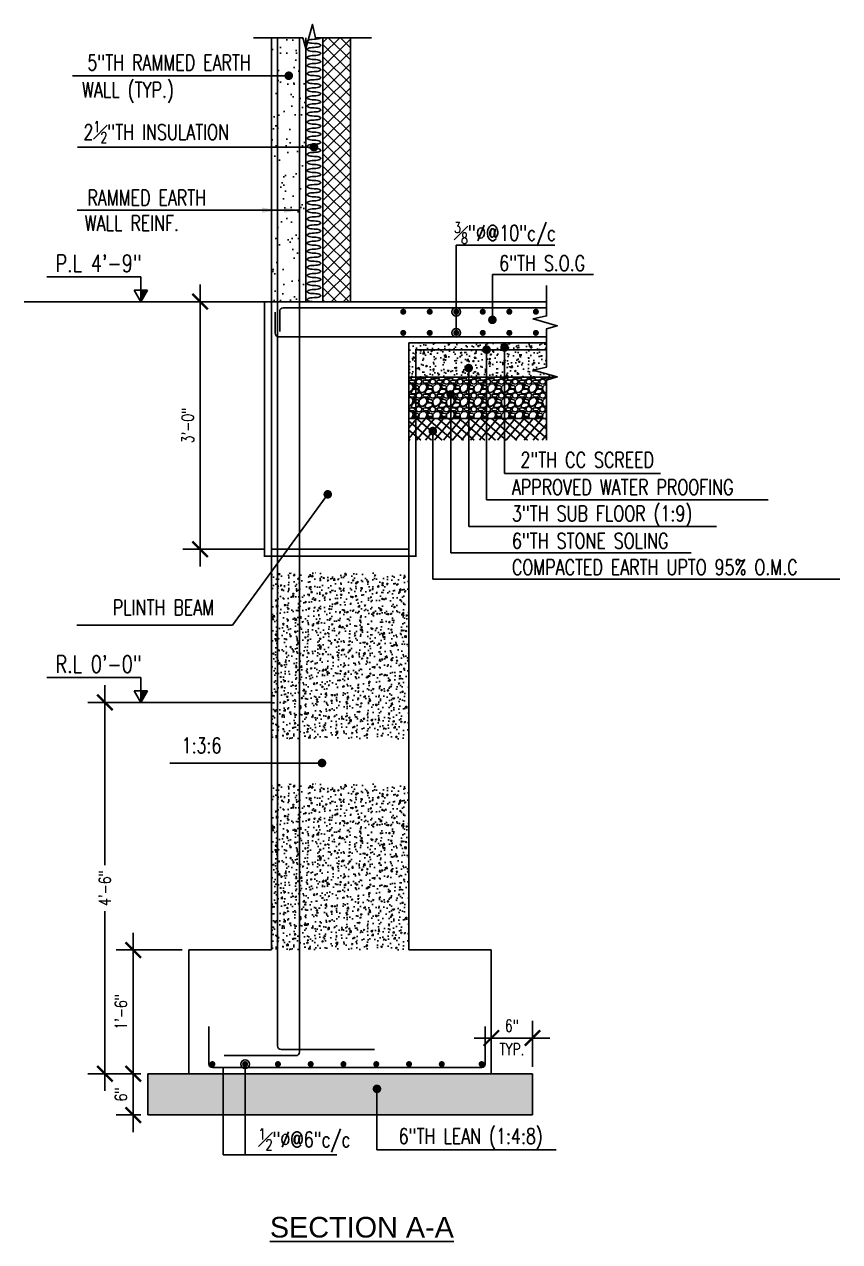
# Model space of a CAD drawing. Header units: inches. Extents: x 41285 to 57578, y -189 to 12305.
# Drawn here: x 55544.5 to 55663.2, y 9130.3 to 9307.3 of the extents above; entities that cross this region are included whole.
import ezdxf

# ---------------------------------------------------------------- set-up
doc = ezdxf.new("R2010")
doc.units = ezdxf.units.IN
doc.header["$LTSCALE"] = 30
doc.header["$MEASUREMENT"] = 0
doc.linetypes.add('HIDDEN', pattern=[0.375, 0.25, -0.125])
doc.linetypes.add('HIDDEN2', pattern=[0.1875, 0.125, -0.0625])
for name, color, linetype in [('A-HATCH RCC', 8, 'Continuous'), ('A-WALL-RAMPED EARTH', 4, 'Continuous'), ('COL', 4, 'Continuous'), ('L', 2, 'Continuous'), ('PB', 3, 'Continuous'), ('S-BEAM', 3, 'HIDDEN'), ('S-DIM', 1, 'Continuous'), ('S-RBAR-GNRL', 6, 'Continuous'), ('S-TEXT-', 2, 'Continuous'), ('WALL', 7, 'Continuous')]:
    doc.layers.add(name, color=color, linetype=linetype)
doc.styles.add('1-2', font='simplex.shx', dxfattribs={"width": 0.75, "height": 1.75})
doc.styles.add('1-8', font='simplex.shx', dxfattribs={"width": 0.75, "height": 7})
doc.styles.add('16 scale', font='arial.ttf')
doc.dimstyles.new('1-2', dxfattribs={"dimtxt": 1.75, "dimasz": 2.25, "dimexe": 2.5, "dimexo": 1, "dimgap": 0.75, "dimtad": 1, "dimdec": 4, "dimzin": 3, "dimdsep": 46, "dimlunit": 4, "dimtxsty": '1-2', "dimblk": 'ARCHTICK', "dimcen": 0, "dimdle": 2.5, "dimclrd": 1, "dimclre": 1, "dimclrt": 2, "dimazin": 0, "dimtfac": 0.75, "dimtdec": 4, "dimtix": 1, "dimtmove": 2, "dimatfit": 3, "dimfxl": 0, "dimfrac": 1, "dimtolj": 1, "dimtzin": 1, "dimlwd": -1, "dimlwe": -1, "dimarcsym": 0})
pattern_1 = [(50, (1373.9332, -1510.6494), (2.15178055, -0.188256405), [0.225, -2.475]), (355, (1373.9332, -1510.6494), (-0.416254, 2.2565764), [0.18, -1.98]), (100.4514445, (1374.1125, -1510.665), (1.73552654, 2.06831997), [0.19122058, -2.10342634]), (46.1842, (1373.9332, -1510.0494), (3.20172399, -0.49655784), [0.3375, -3.7125]), (96.6356355, (1374.2, -1510.0908), (2.80398584, 2.9223558), [0.28683103, -3.15514128]), (351.184164, (1373.9332, -1510.0494), (2.80398584, 2.9223558), [0.27, -2.97]), (21, (1374.2332, -1510.1994), (1.790721156, -1.20785667), [0.225, -2.475]), (326, (1374.2332, -1510.1994), (0.729946, 2.175450135), [0.18, -1.98]), (71.4514447, (1374.3824, -1510.3), (2.52066713, 0.96759346), [0.19122057, -2.10342634]), (37.5, (1373.9332, -1510.6494), (0.036479566, 0.998681561), [0, -1.956, 0, -2.01, 0, -1.9875]), (7.5, (1373.9332, -1510.6494), (0.789208612, 1.183235136), [0, -1.146, 0, -1.911, 0, -0.7575]), (327.5, (1373.2642, -1510.6494), (1.601467309, -0.067664615), [0, -0.75, 0, -2.34, 0, -3.105]), (317.5, (1372.9642, -1510.6494), (1.749558508, 0.300314947), [0, -0.975, 0, -1.554, 0, -2.205])]

# ---------------------------------------------------------------- blocks, each defined once
blk = doc.blocks.new('_ARCHTICK')
at = {"color": 0, "linetype": 'ByBlock', "const_width": 0.15}
blk.add_lwpolyline([(-0.5, -0.5), (0.5, 0.5)], dxfattribs=at)
blk = doc.blocks.new('*D110')
at = {"layer": 'DEFPOINTS', "color": 0, "transparency": 16777216}
for p in [(55562.47, 9208.71), (55556.23, 9154.71), (55562.47, 9154.71)]:
    blk.add_point(p, dxfattribs=at)
at = {"layer": 'WALL', "color": 1, "transparency": 16777216}
for p, q in [((55556.23, 9211.21), (55556.23, 9185.05)), ((55561.47, 9208.71), (55553.73, 9208.71)), ((55556.23, 9152.21), (55556.23, 9178.36)), ((55561.47, 9154.71), (55553.73, 9154.71))]:
    blk.add_line(p, q, dxfattribs=at)
at = {"layer": 'WALL', "color": 1, "transparency": 16777216, "xscale": 2.25, "yscale": 2.25, "zscale": 2.25}
for p, rotation in [((55556.23, 9208.71), 90), ((55556.23, 9154.71), 270)]:
    blk.add_blockref('_ARCHTICK', p, dxfattribs=dict(at, rotation=rotation))
at = {"layer": 'WALL', "color": 2, "transparency": 16777216, "insert": (55556.23, 9181.71), "char_height": 1.75, "attachment_point": 5, "rotation": 90, "style": '1-2'}
blk.add_mtext('\\A1;4\'-6"', dxfattribs=at)
blk = doc.blocks.new('*D111')
at = {"layer": 'DEFPOINTS', "color": 0, "transparency": 16777216}
for p in [(55580.47, 9267), (55570.09, 9231), (55580.47, 9231)]:
    blk.add_point(p, dxfattribs=at)
at = {"layer": 'PB', "color": 1, "transparency": 16777216}
for p, q in [((55570.09, 9269.5), (55570.09, 9228.5)), ((55579.47, 9267), (55567.59, 9267)), ((55579.47, 9231), (55567.59, 9231))]:
    blk.add_line(p, q, dxfattribs=at)
at = {"layer": 'PB', "color": 1, "transparency": 16777216, "xscale": 2.25, "yscale": 2.25, "zscale": 2.25}
for p, rotation in [((55570.09, 9267), 90), ((55570.09, 9231), 270)]:
    blk.add_blockref('_ARCHTICK', p, dxfattribs=dict(at, rotation=rotation))
at = {"layer": 'PB', "color": 2, "transparency": 16777216, "insert": (55568.29, 9249), "char_height": 1.75, "attachment_point": 5, "rotation": 90, "style": '1-2'}
blk.add_mtext('\\A1;3\'-0"', dxfattribs=at)
blk = doc.blocks.new('*D112')
at = {"layer": 'DEFPOINTS', "color": 0, "transparency": 16777216}
for p in [(55568.47, 9172.71), (55560.36, 9154.71), (55562.47, 9154.71)]:
    blk.add_point(p, dxfattribs=at)
at = {"layer": 'S-DIM', "color": 1, "transparency": 16777216}
for p, q in [((55560.36, 9175.21), (55560.36, 9152.21)), ((55567.47, 9172.71), (55557.86, 9172.71)), ((55561.47, 9154.71), (55557.86, 9154.71))]:
    blk.add_line(p, q, dxfattribs=at)
at = {"layer": 'S-DIM', "color": 1, "transparency": 16777216, "xscale": 2.25, "yscale": 2.25, "zscale": 2.25}
for p, rotation in [((55560.36, 9172.71), 90), ((55560.36, 9154.71), 270)]:
    blk.add_blockref('_ARCHTICK', p, dxfattribs=dict(at, rotation=rotation))
at = {"layer": 'S-DIM', "color": 2, "transparency": 16777216, "insert": (55558.57, 9163.71), "char_height": 1.75, "attachment_point": 5, "rotation": 90, "style": '1-2'}
blk.add_mtext('\\A1;1\'-6"', dxfattribs=at)
blk = doc.blocks.new('*D113')
at = {"layer": 'DEFPOINTS', "color": 0, "transparency": 16777216}
for p in [(55618.47, 9159.9), (55612.47, 9154.71), (55618.47, 9154.71)]:
    blk.add_point(p, dxfattribs=at)
at = {"layer": 'S-DIM', "color": 1, "transparency": 16777216}
for p, q in [((55612.47, 9155.71), (55612.47, 9162.4)), ((55618.47, 9155.71), (55618.47, 9162.4)), ((55609.97, 9159.9), (55620.97, 9159.9))]:
    blk.add_line(p, q, dxfattribs=at)
at = {"layer": 'S-DIM', "color": 1, "transparency": 16777216, "xscale": 2.25, "yscale": 2.25, "zscale": 2.25, "rotation": 180}
blk.add_blockref('_ARCHTICK', (55612.47, 9159.9), dxfattribs=at)
at = {"layer": 'S-DIM', "color": 1, "transparency": 16777216, "xscale": 2.25, "yscale": 2.25, "zscale": 2.25}
blk.add_blockref('_ARCHTICK', (55618.47, 9159.9), dxfattribs=at)
at = {"layer": 'S-DIM', "color": 2, "transparency": 16777216, "char_height": 1.75, "attachment_point": 5, "style": '1-2'}
for s, insert in [('\\A1;6" ', (55615.47, 9161.69)), ('\\A1;TYP.', (55615.47, 9158.27))]:
    blk.add_mtext(s, dxfattribs=dict(at, insert=insert))
blk = doc.blocks.new('*D114')
at = {"layer": 'DEFPOINTS', "color": 0, "transparency": 16777216}
for p in [(55560.91, 9154.71), (55560.36, 9148.71), (55562.47, 9148.71)]:
    blk.add_point(p, dxfattribs=at)
at = {"layer": 'PB', "color": 1, "transparency": 16777216}
for p, q in [((55560.36, 9157.21), (55560.36, 9146.21)), ((55559.91, 9154.71), (55557.86, 9154.71)), ((55561.47, 9148.71), (55557.86, 9148.71))]:
    blk.add_line(p, q, dxfattribs=at)
at = {"layer": 'PB', "color": 1, "transparency": 16777216, "xscale": 2.25, "yscale": 2.25, "zscale": 2.25}
for p, rotation in [((55560.36, 9154.71), 90), ((55560.36, 9148.71), 270)]:
    blk.add_blockref('_ARCHTICK', p, dxfattribs=dict(at, rotation=rotation))
at = {"layer": 'PB', "color": 2, "transparency": 16777216, "insert": (55558.57, 9151.71), "char_height": 1.75, "attachment_point": 5, "rotation": 90, "style": '1-2'}
blk.add_mtext('\\A1;6"', dxfattribs=at)

msp = doc.modelspace()

# ---------------------------------------------------------------- hatches: boundary and pattern name
at = {"layer": 'A-HATCH RCC'}
h = msp.add_hatch(dxfattribs=at)
h.set_pattern_fill('AR-SAND,_O', color=2, scale=1.75, angle=353)
h.set_pattern_definition([(30.5, (-47.8346, -670.3428), (0.30151963, 3.36024233), [0, -2.66, 0, -2.975, 0, -2.84375]), (0.5, (-47.8346, -670.343), (3.67590676, 4.5245002), [0, -1.435, 0, -2.3975, 0, -0.91875]), (320.5, (-49.971, -670.0805), (5.41033357, -0.65432772), [0, -0.875, 0, -3.15, 0, -4.1125]), (310.5, (-49.971, -670.0805), (5.408692, 0.88336295), [0, -0.4375, 0, -2.065, 0, -2.3625])])
h.paths.add_polyline_path([(55585.46972619, 9305.37816139), (55586.90756171, 9305.37815789), (55586.46510418, 9307.33587548), (55585.91831574, 9305.37815964), (55585.02559435, 9305.37815964), (55580.46960488, 9305.37815964), (55580.46960488, 9266.99806889), (55585.46960488, 9266.99807239)])
h = msp.add_hatch(dxfattribs=at)
h.set_pattern_fill('ANSI37', color=256, scale=10)
h.set_pattern_definition([(45, (1373.9325, -1510.6494), (-0.883883476, 0.883883476), []), (135, (1373.9325, -1510.6494), (-0.883883476, -0.883883476), [])])
h.paths.add_polyline_path([(55587.96960488, 9266.99808194), (55587.96962305, 9305.37815964), (55591.96962305, 9305.37815964), (55591.96960488, 9266.9980682), (55592.65855696, 9266.99806534)])
at = {"layer": 'L'}
h = msp.add_hatch(color=2, dxfattribs=at)
h.dxf.hatch_style = 1
h.paths.add_polyline_path([(55562.44719076, 9268.6912973), (55561.46960488, 9268.6912973), (55561.46960488, 9266.99806889)])
h = msp.add_hatch(color=2, dxfattribs=at)
h.dxf.hatch_style = 1
h.paths.add_polyline_path([(55562.44719076, 9210.39869212), (55561.46960488, 9210.39869212), (55561.46960488, 9208.70546371)])
at = {"layer": 'WALL'}
h = msp.add_hatch(dxfattribs=at)
h.set_pattern_fill('AR-CONC', color=2, scale=0.3)
h.set_pattern_definition(pattern_1)
h.paths.add_polyline_path([(55620.51742843, 9260.99808194), (55600.47370008, 9260.99808194), (55600.47370008, 9258.99808194), (55620.51742843, 9258.99808194)])
h = msp.add_hatch(dxfattribs=at)
h.set_pattern_fill('AR-CONC', color=2, scale=0.3)
h.set_pattern_definition(pattern_1)
h.paths.add_polyline_path([(55620.51742843, 9258.99808194), (55600.47370008, 9258.99808194), (55600.47370008, 9255.99808194), (55621.87242032, 9255.99808194), (55622.08200104, 9256.05913288), (55618.55971259, 9257.04290517), (55620.51742843, 9257.48533967)])
h = msp.add_hatch(dxfattribs=at)
h.set_pattern_fill('GRAVEL', color=2, scale=2)
h.set_pattern_definition([(228.0127875, (1375.37321, -1508.64938), (-16, -18), [0.269072, -26.638176094]), (184.96974073, (1375.19321, -1508.84938), (24, 2), [0.461736, -45.71184952]), (132.51044708, (1374.73321, -1508.88938), (20, -22), [0.325576, -32.23206519]), (267.273689, (1373.95321, -1509.38938), (2, 40), [0.420476, -41.62711608]), (292.83365418, (1373.93321, -1509.80938), (-10, 24), [0.41231, -40.818746256]), (357.273689, (1374.09321, -1510.18938), (-40, 2), [0.420476, -41.62711608]), (37.69424047, (1374.51321, -1510.209384), (-26, -20), [0.556058, -55.0496971]), (72.25532837, (1374.95321, -1509.869384), (14, 44), [0.524976, -51.972642994]), (121.42956562, (1375.11321, -1509.36938), (-16, 26), [0.4219, -41.76814622]), (175.2363583, (1374.89321, -1509.00938), (22, -2), [0.481664, -23.60152516]), (222.3974378, (1374.41321, -1508.969384), (-24, -22), [0.622896, -61.66675001]), (138.81407483, (1375.93321, -1509.40938), (-14, 12), [0.212602, -21.047689625]), (171.4692344, (1375.77321, -1509.26938), (26, -4), [0.404474, -40.04302283]), (225, (1375.3732, -1509.2094), (-2e-16, -2), [0.282842, -2.545585125]), (203.1985905, (1375.2332, -1508.96938), (10, 4), [0.152316, -15.07923021]), (291.8014095, (1375.0932, -1509.0294), (-2, 6), [0.215406, -10.554923614]), (30.9637565, (1375.1732, -1509.2294), (6, 4), [0.349858, -11.31204579]), (161.5650512, (1375.4732, -1509.0494), (4, -2), [0.252982, -6.07157332]), (16.38954033, (1373.93321, -1509.02938), (20, 6), [0.3544, -35.08569029]), (70.34617594, (1374.27321, -1508.92938), (-8, -22), [0.297322, -29.434815495]), (293.1985905, (1375.4732, -1508.64938), (-4, 10), [0.30463, -14.92691621]), (343.61045967, (1375.59321, -1508.92938), (-20, 6), [0.3544, -35.08569029]), (339.4439548, (1373.93321, -1510.26938), (-10, 4), [0.34176, -16.74624749]), (294.77514057, (1374.25321, -1510.38938), (-10, 22), [0.286356, -28.34928613]), (66.8014095, (1375.4932, -1510.64938), (4, 10), [0.30463, -14.92691621]), (17.35402464, (1375.61321, -1510.36938), (-26, -8), [0.335262, -33.19084723]), (69.4439548, (1374.51321, -1510.64938), (-4, -10), [0.17088, -16.91712749]), (101.3099325, (1375.3732, -1510.6494), (-2, 8), [0.10198, -10.09605903]), (165.9637565, (1375.3532, -1510.5494), (6, -2), [0.41231, -7.83390125]), (186.00900596, (1374.95321, -1510.44938), (20, 2), [0.3821, -37.82784635]), (303.6900675, (1375.1732, -1509.4094), (-2, 4), [0.288444, -6.92265855]), (353.15722659, (1375.33321, -1509.64938), (34, -4), [0.503588, -49.85512525]), (60.9453959, (1375.83321, -1509.70938), (-8, -14), [0.205912, -20.38534828]), (90, (1375.9332, -1509.5294), (-2, 2), [0.12, -1.88]), (120.25643716, (1374.91321, -1510.38938), (8, -14), [0.277848, -27.50703998]), (48.0127875, (1374.77321, -1510.14938), (16, 18), [0.538144, -26.369104094]), (0, (1375.1332, -1509.7494), (2, 2), [0.52, -1.48]), (325.30484647, (1375.65321, -1509.74938), (20, -14), [0.316228, -31.3065486]), (254.0546041, (1375.9132, -1509.92938), (-2, -8), [0.291204, -14.26901578]), (207.64597536, (1375.83321, -1510.20938), (-38, -20), [0.47413, -46.938948365]), (175.42607874, (1375.41321, -1510.42938), (-26, 2), [0.501598, -49.658146816])])
h.paths.add_polyline_path([(55620.51742843, 9255.60337232), (55621.87242032, 9255.99808194), (55600.47370008, 9255.99808194), (55600.47370008, 9249.99808194), (55620.51742843, 9249.99808194)])
h = msp.add_hatch(dxfattribs=at)
h.set_pattern_fill('_USER', color=2, angle=50, style=0, double=1, pattern_type=0)
h.set_pattern_definition([(50, (1373.9332, -1510.6494), (-0.766044443, 0.64278761), []), (140, (1373.9332, -1510.6494), (-0.64278761, -0.766044443), [])])
h.paths.add_polyline_path([(55600.47370008, 9246.87086898), (55611.79134815, 9246.87086898), (55611.79929089, 9246.87727391), (55620.51742843, 9246.87086898), (55620.51742843, 9249.99808194), (55600.47370008, 9249.99808194)])
h = msp.add_hatch(dxfattribs=at)
h.set_pattern_fill('AR-CONC', color=2, scale=0.3)
h.set_pattern_definition([(50, (1278.8736, -1514.067), (2.15178055, -0.188256405), [0.225, -2.475]), (355, (1278.8736, -1514.067), (-0.416254, 2.2565764), [0.18, -1.98]), (100.4514445, (1279.0529, -1514.0826), (1.73552654, 2.06831997), [0.19122058, -2.10342634]), (46.1842, (1278.8736, -1513.467), (3.20172399, -0.49655784), [0.3375, -3.7125]), (96.6356355, (1279.1404, -1513.5083), (2.80398584, 2.9223558), [0.28683103, -3.15514128]), (351.184164, (1278.8736, -1513.467), (2.80398584, 2.9223558), [0.27, -2.97]), (21, (1279.1736, -1513.617), (1.790721156, -1.20785667), [0.225, -2.475]), (326, (1279.1736, -1513.617), (0.729946, 2.175450135), [0.18, -1.98]), (71.4514447, (1279.3228, -1513.7176), (2.52066713, 0.96759346), [0.19122057, -2.10342634]), (37.5, (1278.8736, -1514.06695), (0.036479566, 0.998681561), [0, -1.956, 0, -2.01, 0, -1.9875]), (7.5, (1278.8736, -1514.067), (0.789208612, 1.183235136), [0, -1.146, 0, -1.911, 0, -0.7575]), (327.5, (1278.2046, -1514.06695), (1.601467309, -0.067664615), [0, -0.75, 0, -2.34, 0, -3.105]), (317.5, (1277.9046, -1514.067), (1.749558508, 0.300314947), [0, -0.975, 0, -1.554, 0, -2.205])])
h.paths.add_polyline_path([(55600.47370008, 9203.40200855), (55600.47370008, 9227.58051528), (55580.46960488, 9227.58051528), (55580.46960488, 9203.40200855)])
h = msp.add_hatch(dxfattribs=at)
h.set_pattern_fill('AR-CONC', color=2, scale=0.3)
h.set_pattern_definition([(50, (1278.8736, -1544.7635), (2.15178055, -0.188256405), [0.225, -2.475]), (355, (1278.8736, -1544.7635), (-0.416254, 2.2565764), [0.18, -1.98]), (100.4514445, (1279.0529, -1544.7792), (1.73552654, 2.06831997), [0.19122058, -2.10342634]), (46.1842, (1278.8736, -1544.1635), (3.20172399, -0.49655784), [0.3375, -3.7125]), (96.6356355, (1279.1404, -1544.205), (2.80398584, 2.9223558), [0.28683103, -3.15514128]), (351.184164, (1278.8736, -1544.1635), (2.80398584, 2.9223558), [0.27, -2.97]), (21, (1279.1736, -1544.3135), (1.790721156, -1.20785667), [0.225, -2.475]), (326, (1279.1736, -1544.3135), (0.729946, 2.175450135), [0.18, -1.98]), (71.4514447, (1279.3228, -1544.4142), (2.52066713, 0.96759346), [0.19122057, -2.10342634]), (37.5, (1278.8736, -1544.7635), (0.036479566, 0.998681561), [0, -1.956, 0, -2.01, 0, -1.9875]), (7.5, (1278.8736, -1544.7635), (0.789208612, 1.183235136), [0, -1.146, 0, -1.911, 0, -0.7575]), (327.5, (1278.2046, -1544.7635), (1.601467309, -0.067664615), [0, -0.75, 0, -2.34, 0, -3.105]), (317.5, (1277.9046, -1544.7635), (1.749558508, 0.300314947), [0, -0.975, 0, -1.554, 0, -2.205])])
h.paths.add_polyline_path([(55600.47370008, 9172.70546371), (55600.47370008, 9196.88397043), (55580.46960488, 9196.88397043), (55580.46960488, 9172.70546371)])
h = msp.add_hatch(dxfattribs=at)
h.set_pattern_fill('AR-CONC', color=2, scale=0.3)
h.set_pattern_definition([(50, (1373.9332, -1529.344), (2.15178055, -0.188256405), [0.225, -2.475]), (355, (1373.9332, -1529.344), (-0.416254, 2.2565764), [0.18, -1.98]), (100.4514445, (1374.1125, -1529.3597), (1.73552654, 2.06831997), [0.19122058, -2.10342634]), (46.1842, (1373.9332, -1528.744), (3.20172399, -0.49655784), [0.3375, -3.7125]), (96.6356355, (1374.2, -1528.7853), (2.80398584, 2.9223558), [0.28683103, -3.15514128]), (351.184164, (1373.9332, -1528.744), (2.80398584, 2.9223558), [0.27, -2.97]), (21, (1374.2332, -1528.894), (1.790721156, -1.20785667), [0.225, -2.475]), (326, (1374.2332, -1528.894), (0.729946, 2.175450135), [0.18, -1.98]), (71.4514447, (1374.3824, -1528.9946), (2.52066713, 0.96759346), [0.19122057, -2.10342634]), (37.5, (1373.9332, -1529.344), (0.036479566, 0.998681561), [0, -1.956, 0, -2.01, 0, -1.9875]), (7.5, (1373.9332, -1529.344), (0.789208612, 1.183235136), [0, -1.146, 0, -1.911, 0, -0.7575]), (327.5, (1373.2642, -1529.344), (1.601467309, -0.067664615), [0, -0.75, 0, -2.34, 0, -3.105]), (317.5, (1372.9642, -1529.344), (1.749558508, 0.300314947), [0, -0.975, 0, -1.554, 0, -2.205])])
h.paths.add_polyline_path([(55562.46960488, 9154.70546371), (55618.47370008, 9154.70546371), (55618.47370008, 9148.70546371), (55562.46960488, 9148.70546371)])

# ---------------------------------------------------------------- linework, layer by layer
at = {"layer": 'A-WALL-RAMPED EARTH'}
msp.add_lwpolyline([(55585.46971206, 9305.37815964), (55585.46960488, 9266.9980696)], dxfattribs=at)
at = {"layer": 'COL', "color": 5}
msp.add_lwpolyline([(55600.47370008, 9266.99806889), (55580.46960488, 9266.99806889), (55580.46960488, 9230.99808194), (55600.47370008, 9230.99808194), (55600.47370008, 9260.99808194)], dxfattribs=at)
at = {"layer": 'L', "color": 2}
for p, q in [((55547.76917463, 9270.62317937), (55561.46960488, 9270.62317937)), ((55561.46960488, 9266.99806889), (55561.46960488, 9270.62317937)), ((55560.492019, 9268.6912973), (55562.44719076, 9268.6912973)), ((55547.76917463, 9212.33057419), (55561.46960488, 9212.33057419)), ((55561.46960488, 9208.70546371), (55561.46960488, 9212.33057419)), ((55560.492019, 9210.39869212), (55562.44719076, 9210.39869212))]:
    msp.add_line(p, q, dxfattribs=at)
for points in [[(55562.44719076, 9268.6912973), (55561.46960488, 9266.99806889), (55560.492019, 9268.6912973)], [(55562.44719076, 9210.39869212), (55561.46960488, 9208.70546371), (55560.492019, 9210.39869212)]]:
    msp.add_lwpolyline(points, dxfattribs=at)
at = {"layer": 'PB'}
for p, q in [((55580.46960488, 9266.99806889), (55580.46960488, 9305.37815964)), ((55544.50695868, 9266.99806889), (55580.46960488, 9266.99806889)), ((55580.46960488, 9230.99808194), (55580.46960488, 9172.70546371)), ((55600.47370008, 9230.99808194), (55600.47370008, 9172.70546371)), ((55559.11591137, 9208.70546371), (55580.46960488, 9208.70546371)), ((55580.46960488, 9189.05661642), (55580.46960488, 9172.70546371)), ((55568.46960488, 9154.70546371), (55568.46960488, 9172.70546371)), ((55568.46960488, 9172.70546371), (55580.46960488, 9172.70546371)), ((55600.47370008, 9172.70546371), (55612.47370008, 9172.70546371)), ((55612.47370008, 9172.70546371), (55612.47370008, 9154.70546371)), ((55562.46960488, 9154.70546371), (55618.47370008, 9154.70546371)), ((55562.46960488, 9154.70546371), (55562.46960488, 9148.70546371)), ((55618.47370008, 9154.70546371), (55618.47370008, 9148.70546371)), ((55562.46960488, 9148.70546371), (55618.47370008, 9148.70546371))]:
    msp.add_line(p, q, dxfattribs=at)
at = {"layer": 'S-BEAM', "linetype": 'ByBlock'}
for p, q in [((55585.46960488, 9266.99806605), (55585.46962305, 9305.37815964)), ((55585.46960488, 9266.9980791), (55585.46962305, 9305.37815964)), ((55587.96960488, 9266.99807815), (55587.96962305, 9305.37815964)), ((55591.96960488, 9266.99807626), (55591.96962305, 9305.37815964)), ((55580.46960488, 9266.99808194), (55620.51742843, 9266.99808194)), ((55600.47370008, 9260.99808194), (55620.51742843, 9260.99808194))]:
    msp.add_line(p, q, dxfattribs=at)
at = {"layer": 'S-DIM'}
msp.add_line((55574.78986297, 9219.93716188), (55552.16781398, 9219.93716188), dxfattribs=at)
at = {"layer": 'S-RBAR-GNRL'}
for p, q in [((55581.00494865, 9262.40102879), (55581.00494865, 9265.47949735)), ((55581.67203637, 9265.59513509), (55581.67203637, 9262.64366672)), ((55582.17203637, 9266.09513509), (55620.51742843, 9266.09513509)), ((55581.50494865, 9261.90102879), (55620.51742843, 9261.90102879)), ((55571.37664693, 9161.58448921), (55571.37664693, 9156.10841056)), ((55611.57075323, 9161.58448921), (55611.57075323, 9156.10841056)), ((55571.87664693, 9155.60841056), (55611.07075323, 9155.60841056))]:
    msp.add_line(p, q, dxfattribs=at)
for points in [[(55584.56676647, 9305.37815964), (55584.56662765, 9157.8429469, -0.4142132326), (55584.06662765, 9157.34294746), (55573.57959575, 9157.34294746)], [(55595.46960488, 9158.2458936), (55581.87255173, 9158.2458936, -0.4142135624), (55581.37255173, 9158.7458936), (55581.37255173, 9305.37815964)]]:
    msp.add_lwpolyline(points, format="xyb", dxfattribs=at)
at = {"layer": 'S-RBAR-GNRL', "linetype": 'HIDDEN2', "const_width": 0.25}
msp.add_lwpolyline([(55579.46960488, 9266.99808194), (55579.46960488, 9229.99808194), (55601.47370008, 9229.99808194), (55601.47370008, 9260.01558814), (55620.51742843, 9260.01558814)], dxfattribs=at)
at = {"layer": 'S-RBAR-GNRL', "const_width": 0.4375}
for points in [[(55599.43356287, 9265.53313319, 1), (55599.87106287, 9265.53313319, 1)], [(55603.29470371, 9265.53313319, 1), (55603.73220371, 9265.53313319, 1)], [(55607.15584454, 9265.53313319, 1), (55607.59334454, 9265.53313319, 1)], [(55611.01698538, 9265.53313319, 1), (55611.45448538, 9265.53313319, 1)], [(55614.87812621, 9265.53313319, 1), (55615.31562621, 9265.53313319, 1)], [(55618.73926705, 9265.53313319, 1), (55619.17676705, 9265.53313319, 1)], [(55599.43356287, 9262.46303069, -1), (55599.87106287, 9262.46303069, -1)], [(55603.29470371, 9262.46303069, -1), (55603.73220371, 9262.46303069, -1)], [(55607.15584454, 9262.46303069, -1), (55607.59334454, 9262.46303069, -1)], [(55611.01698538, 9262.46303069, -1), (55611.45448538, 9262.46303069, -1)], [(55614.87812621, 9262.46303069, -1), (55615.31562621, 9262.46303069, -1)], [(55618.73926705, 9262.46303069, -1), (55619.17676705, 9262.46303069, -1)], [(55572.09539693, 9156.10841056, 1), (55571.65789693, 9156.10841056, 1)], [(55576.86563804, 9156.10841056, 1), (55576.42813804, 9156.10841056, 1)], [(55581.63587915, 9156.10841056, 1), (55581.19837915, 9156.10841056, 1)], [(55586.40612026, 9156.10841056, 1), (55585.96862026, 9156.10841056, 1)], [(55591.17636137, 9156.10841056, 1), (55590.73886137, 9156.10841056, 1)], [(55595.94660248, 9156.10841056, 1), (55595.50910248, 9156.10841056, 1)], [(55600.71684359, 9156.10841056, 1), (55600.27934359, 9156.10841056, 1)], [(55605.4870847, 9156.10841056, 1), (55605.0495847, 9156.10841056, 1)], [(55611.28950323, 9156.10841056, 1), (55610.85200323, 9156.10841056, 1)]]:
    msp.add_lwpolyline(points, format="xyb", close=True, dxfattribs=at)
at = {"layer": 'S-RBAR-GNRL'}
for centre, start, end in [((55582.17203637, 9265.59513509), 90, 180), ((55581.50494865, 9262.40102879), 180, 270), ((55571.87664693, 9156.10841056), 180, 270), ((55611.07075323, 9156.10841056), 270, 0)]:
    msp.add_arc(centre, 0.5, start, end, dxfattribs=at)
at = {"layer": 'WALL', "color": 3}
for p, q in [((55600.47370008, 9255.99808194), (55621.87242032, 9255.99808194)), ((55600.47370008, 9249.99808194), (55620.51742843, 9249.99808194))]:
    msp.add_line(p, q, dxfattribs=at)
at = {"layer": 'WALL', "color": 1}
for points in [[(55577.86632985, 9305.37815964), (55585.02557132, 9305.37815964), (55585.48133189, 9303.81358703), (55586.46510418, 9307.33587548), (55586.90753868, 9305.37815964), (55595.01541908, 9305.37815964)], [(55620.51742843, 9259.21965626), (55620.51742843, 9263.05043523), (55622.08200104, 9263.50619579), (55618.55971259, 9264.48996809), (55620.51742843, 9264.93240259), (55620.51742843, 9269.33799992)], [(55620.51742843, 9246.87086898), (55620.51742843, 9255.60337232), (55622.08200104, 9256.05913288), (55618.55971259, 9257.04290517), (55620.51742843, 9257.48533967), (55620.51742843, 9262.42125727)]]:
    msp.add_lwpolyline(points, dxfattribs=at)
for centre, start_param, end_param in [((55586.67205129, 9304.86375063), 4.7123889804, 7.853981634), ((55586.67205129, 9305.45081146), 1.5707963268, 2.8914828142), ((55586.67205129, 9304.27668979), 1.5707963268, 4.7123889804), ((55586.67205129, 9302.51550729), 4.7123790134, 7.853981634), ((55586.67205129, 9303.68962896), 4.7123889804, 7.853981634), ((55586.67205129, 9303.10256813), 1.5707963268, 4.7123889804), ((55586.67205129, 9301.34138562), 4.7123889804, 7.853981634), ((55586.67205129, 9301.92844646), 1.5707963268, 4.7123889804), ((55586.67205129, 9300.75432479), 1.5707963268, 4.7123889804), ((55586.67205129, 9298.99314229), 4.7123790134, 7.853981634), ((55586.67205129, 9300.16726395), 4.7123889804, 7.853981634), ((55586.67205129, 9299.58020312), 1.5707963268, 4.7123889804), ((55586.67205129, 9297.81902062), 4.7123889804, 7.853981634), ((55586.67205129, 9298.40608145), 1.5707963268, 4.7123889804), ((55586.67205129, 9297.23195978), 1.5707963268, 4.7123889804), ((55586.67205129, 9295.47077728), 4.7123790134, 7.853981634), ((55586.67205129, 9296.64489895), 4.7123889804, 7.853981634), ((55586.67205129, 9296.05783811), 1.5707963268, 4.7123889804), ((55586.67205129, 9294.29665561), 4.7123889804, 7.853981634), ((55586.67205129, 9294.88371645), 1.5707963268, 4.7123889804), ((55586.67205129, 9293.70959478), 1.5707963268, 4.7123889804), ((55586.67205129, 9291.94841228), 4.7123790134, 7.853981634), ((55586.67205129, 9293.12253394), 4.7123889804, 7.853981634), ((55586.67205129, 9292.53547311), 1.5707963268, 4.7123889804), ((55586.67205129, 9290.77429061), 4.7123889804, 7.853981634), ((55586.67205129, 9291.36135144), 1.5707963268, 4.7123889804), ((55586.67205129, 9290.18722977), 1.5707963268, 4.7123889804), ((55586.67205129, 9288.42604727), 4.7123790134, 7.853981634), ((55586.67205129, 9289.60016894), 4.7123889804, 7.853981634), ((55586.67205129, 9289.0131081), 1.5707963268, 4.7123889804), ((55586.67205129, 9287.2519256), 4.7123889804, 7.853981634), ((55586.67205129, 9287.83898644), 1.5707963268, 4.7123889804), ((55586.67205129, 9286.66486477), 1.5707963268, 4.7123889804), ((55586.67205129, 9284.90368226), 4.7123790134, 7.853981634), ((55586.67205129, 9286.07780393), 4.7123889804, 7.853981634), ((55586.67205129, 9285.4907431), 1.5707963268, 4.7123889804), ((55586.67205129, 9284.31662143), 1.5707963268, 4.7123889804), ((55586.67205129, 9283.7295606), 4.7123889804, 7.853981634), ((55586.67205129, 9282.55543893), 4.7123889804, 7.853981634), ((55586.67205129, 9283.14249976), 1.5707963268, 4.7123889804), ((55586.67205129, 9281.38131726), 4.7123790134, 7.853981634), ((55586.67205129, 9281.96837809), 1.5707963268, 4.7123889804), ((55586.67205129, 9280.79425643), 1.5707963268, 4.7123889804), ((55586.67205129, 9280.20719559), 4.7123889804, 7.853981634), ((55586.67205129, 9279.03307392), 4.7123889804, 7.853981634), ((55586.67205129, 9279.62013476), 1.5707963268, 4.7123889804), ((55586.67205129, 9277.85895225), 4.7123790134, 7.853981634), ((55586.67205129, 9278.44601309), 1.5707963268, 4.7123889804), ((55586.67205129, 9277.27189142), 1.5707963268, 4.7123889804), ((55586.67205129, 9276.68483059), 4.7123889804, 7.853981634), ((55586.67205129, 9275.51070892), 4.7123889804, 7.853981634), ((55586.67205129, 9276.09776975), 1.5707963268, 4.7123889804), ((55586.67205129, 9274.33658725), 4.7123790134, 7.853981634), ((55586.67205129, 9274.92364808), 1.5707963268, 4.7123889804), ((55586.67205129, 9273.74952641), 1.5707963268, 4.7123889804), ((55586.67205129, 9273.16246558), 4.7123889804, 7.853981634), ((55586.67205129, 9271.98834391), 4.7123889804, 7.853981634), ((55586.67205129, 9272.57540475), 1.5707963268, 4.7123889804), ((55586.67205129, 9270.81422224), 4.7123790134, 7.853981634), ((55586.67205129, 9271.40128308), 1.5707963268, 4.7123889804), ((55586.67205129, 9270.22716141), 1.5707963268, 4.7123889804), ((55586.67205129, 9269.64010057), 4.7123889804, 7.853981634), ((55586.67205129, 9268.46597891), 4.7123889804, 7.853981634), ((55586.67205129, 9269.05303974), 1.5707963268, 4.7123889804), ((55586.67205129, 9267.29185724), 4.7123889804, 7.853981634), ((55586.67205129, 9267.87891807), 1.5707963268, 4.7123889804)]:
    msp.add_ellipse(centre, major_axis=(-0.99648861, 0), ratio=0.2945647481, start_param=start_param, end_param=end_param, dxfattribs=at)

# ---------------------------------------------------------------- texts
at = {"layer": 'L', "color": 2, "style": '1-8', "width": 0.75}
for s, p in [('APPROVED WATER PROOFING', (55615.47435781, 9238.90530179)), ('3"TH SUB FLOOR (1:9)', (55615.47435781, 9235.06788333)), ('6"TH STONE SOLING', (55615.47435781, 9231.08525493)), ('COMPACTED EARTH UPTO 95%%% O.M.C', (55615.47435781, 9227.24783648))]:
    msp.add_text(s, height=2.25, dxfattribs=at).set_placement(p)
at = {"layer": 'L', "color": 2, "attachment_point": 5}
for s, insert, char_height, style in [('\\A1;5"TH RAMMED EARTH', (55565.57766848, 9301.77052539), 2.25, '1-8'), ('\\A1;WALL (TYP.)', (55559.59530251, 9297.43028619), 2.25, '1-8'), ('\\A1;2{\\H0.7x;\\S1#2;}"TH INSULATION', (55563.7020772, 9291.65789584), 2.25, '1-8'), ('\\A1;RAMMED EARTH', (55562.32978061, 9282.12065851), 2.25, '1-8'), ('\\A1;WALL REINF.', (55560.16399262, 9278.42830869), 2.25, '1-8'), ('\\A1;{\\H0.7x;\\S3#8;}"%%C@10"c/c', (55614.46815673, 9276.84291368), 2.25, '1-8'), ('\\A1;P.L 4\'-9"', (55555.31700385, 9272.56645708), 2.5, '1-2'), ('\\A1;6"TH S.O.G', (55619.875702, 9272.5908118), 2.25, '1-8'), ('\\A1;2"TH CC SCREED', (55626.43834267, 9243.98609377), 2.25, '1-8'), ('\\A1;PLINTH BEAM', (55564.7549129, 9222.51205118), 2.25, '1-8'), ('\\A1;R.L 0\'-0"', (55555.31700385, 9214.2738519), 2.5, '1-2'), ('\\A1; 1:3:6', (55569.71484233, 9202.45733087), 2.25, '1-8'), ('\\A1;{\\H0.7x;\\S1#2;}"%%C@6"c/c', (55585.28546852, 9145.00341645), 2.25, '1-8'), ('\\A1;6"TH LEAN (1:4:8)', (55609.48038523, 9145.25510418), 2.25, '1-8')]:
    msp.add_mtext(s, dxfattribs=dict(at, insert=insert, char_height=char_height, style=style))
at = {"layer": 'S-TEXT-', "color": 4, "insert": (55580.24629555, 9133.88395597), "char_height": 3, "width": 863.7811566335, "attachment_point": 1, "style": '16 scale'}
msp.add_mtext('\\A1;{\\LSECTION A-A}', dxfattribs=at)

# ---------------------------------------------------------------- dimensions: what is measured, and where the dimension line sits
at = {"layer": 'PB'}
for base, p1, p2, picture, middle in [((55570.08586607, 9230.99808194), (55580.46960488, 9266.99806889), (55580.46960488, 9230.99808194), '*D111', (55568.29419941, 9248.99807541)), ((55560.35915624, 9148.70546371), (55560.90514959, 9154.70546371), (55562.46960488, 9148.70546371), '*D114', (55558.56748957, 9151.70546371))]:
    dim = msp.add_linear_dim(base=base, p1=p1, p2=p2, angle=90, dimstyle='1-2', override={"dimfxl": 0.8}, dxfattribs=at)
    dim.commit()
    dim.dimension.update_dxf_attribs({"geometry": picture, "text_midpoint": middle})
at = {"layer": 'S-DIM'}
dim = msp.add_linear_dim(base=(55560.35915624, 9154.70546371), p1=(55568.46960488, 9172.70546371), p2=(55562.46960488, 9154.70546371), angle=90, dimstyle='1-2', dxfattribs=at)
dim.commit()
dim.dimension.update_dxf_attribs({"geometry": '*D112', "text_midpoint": (55558.56748957, 9163.70546371)})
dim = msp.add_linear_dim(base=(55618.47370008, 9159.89549167), p1=(55612.47370008, 9154.70546371), p2=(55618.47370008, 9154.70546371), text='<> \\X TYP.', dimstyle='1-2', dxfattribs=at)
dim.commit()
dim.dimension.update_dxf_attribs({"geometry": '*D113', "text_midpoint": (55615.47370008, 9159.89549167)})
at = {"layer": 'WALL'}
dim = msp.add_linear_dim(base=(55556.23373835, 9154.70546371), p1=(55562.46960488, 9208.70546371), p2=(55562.46960488, 9154.70546371), angle=90, dimstyle='1-2', dxfattribs=at)
dim.commit()
dim.dimension.update_dxf_attribs({"geometry": '*D110', "text_midpoint": (55556.23373835, 9181.70546371), "dimtype": 160})

# ---------------------------------------------------------------- leaders
at = {"layer": 'S-DIM'}
for points, override in [([(55582.99057279, 9299.86006449), (55551.5151729, 9299.86006449)], {"dimasz": 1.25, "dimtad": 0, "dimldrblk": 'Dot'}), ([(55586.67205129, 9289.47448838), (55552.2538385, 9289.47448838)], {"dimasz": 1.25, "dimtad": 0, "dimldrblk": 'Dot'}), ([(55581.37255173, 9280.31151528), (55552.20138824, 9280.31151528)], {"dimgap": 0.75, "dimtad": 0}), ([(55584.56674288, 9280.31151792), (55557.29017256, 9280.31151528)], {"dimgap": 0.75, "dimtad": 0}), ([(55607.37459454, 9262.46303069), (55607.37459454, 9275.22132681), (55621.73765129, 9275.22132681)], {"dimasz": 1.25, "dimgap": 0.75, "dimtad": 0, "dimldrblk": 'Origin'}), ([(55607.37459454, 9265.53313319), (55607.37459454, 9275.22132681)], {"dimasz": 1.25, "dimgap": 0.75, "dimtad": 0, "dimldrblk": 'Origin'}), ([(55612.63346365, 9264.35479404), (55612.63346365, 9270.96922493), (55627.33961519, 9270.96922493)], {"dimasz": 1.25, "dimtad": 0, "dimldrblk": 'Dot'}), ([(55611.7917155, 9260.01693529), (55611.7917155, 9238.15871491), (55652.77213939, 9238.15871491)], {"dimasz": 1.25, "dimtad": 0, "dimldrblk": 'Dot'}), ([(55614.40261179, 9260.33197456), (55614.40261179, 9241.99613337), (55637.10544866, 9241.99613337)], {"dimasz": 1.25, "dimtad": 0, "dimldrblk": 'Dot'}), ([(55609.18081921, 9257.34300891), (55609.18081921, 9234.32129646), (55645.23245439, 9234.32129646)], {"dimasz": 1.25, "dimtad": 0, "dimldrblk": 'Dot'}), ([(55606.56992292, 9253.50559046), (55606.56992292, 9230.48387801), (55641.57524751, 9230.48229283)], {"dimasz": 1.25, "dimtad": 0, "dimldrblk": 'Dot'}), ([(55603.95902664, 9248.18557869), (55603.95902664, 9226.64645955), (55663.17592444, 9226.64645955)], {"dimasz": 1.25, "dimtad": 0, "dimldrblk": 'Dot'}), ([(55588.66726043, 9238.97951547), (55574.78986297, 9219.93716188)], {"dimasz": 1.25, "dimtad": 0, "dimldrblk": 'Dot'})]:
    msp.add_leader(points, dimstyle='1-2', override=override, dxfattribs=at)
at = {"layer": 'S-RBAR-GNRL'}
msp.add_leader([(55573.46812964, 9155.60841056), (55573.46812964, 9142.92861636), (55589.96995277, 9142.92861636)], dimstyle='1-2', override={"dimgap": 0.75, "dimtad": 0}, dxfattribs=at)
at = {"layer": 'WALL'}
for points, override in [([(55587.83124703, 9199.89947069), (55565.69069589, 9199.89947069)], {"dimasz": 1.25, "dimtad": 0, "dimldrblk": 'Dot'}), ([(55576.64688804, 9156.10841056), (55576.64688804, 9142.92861636), (55588.08421191, 9142.92861636)], {"dimasz": 1.25, "dimtad": 0, "dimldrblk": 'Origin'}), ([(55595.83054526, 9152.50980242), (55595.83054526, 9143.62775703), (55621.89822842, 9143.62775703)], {"dimasz": 1.25, "dimtad": 0, "dimldrblk": 'Dot'})]:
    msp.add_leader(points, dimstyle='1-2', override=override, dxfattribs=at)

doc.saveas('drawing.dxf')
